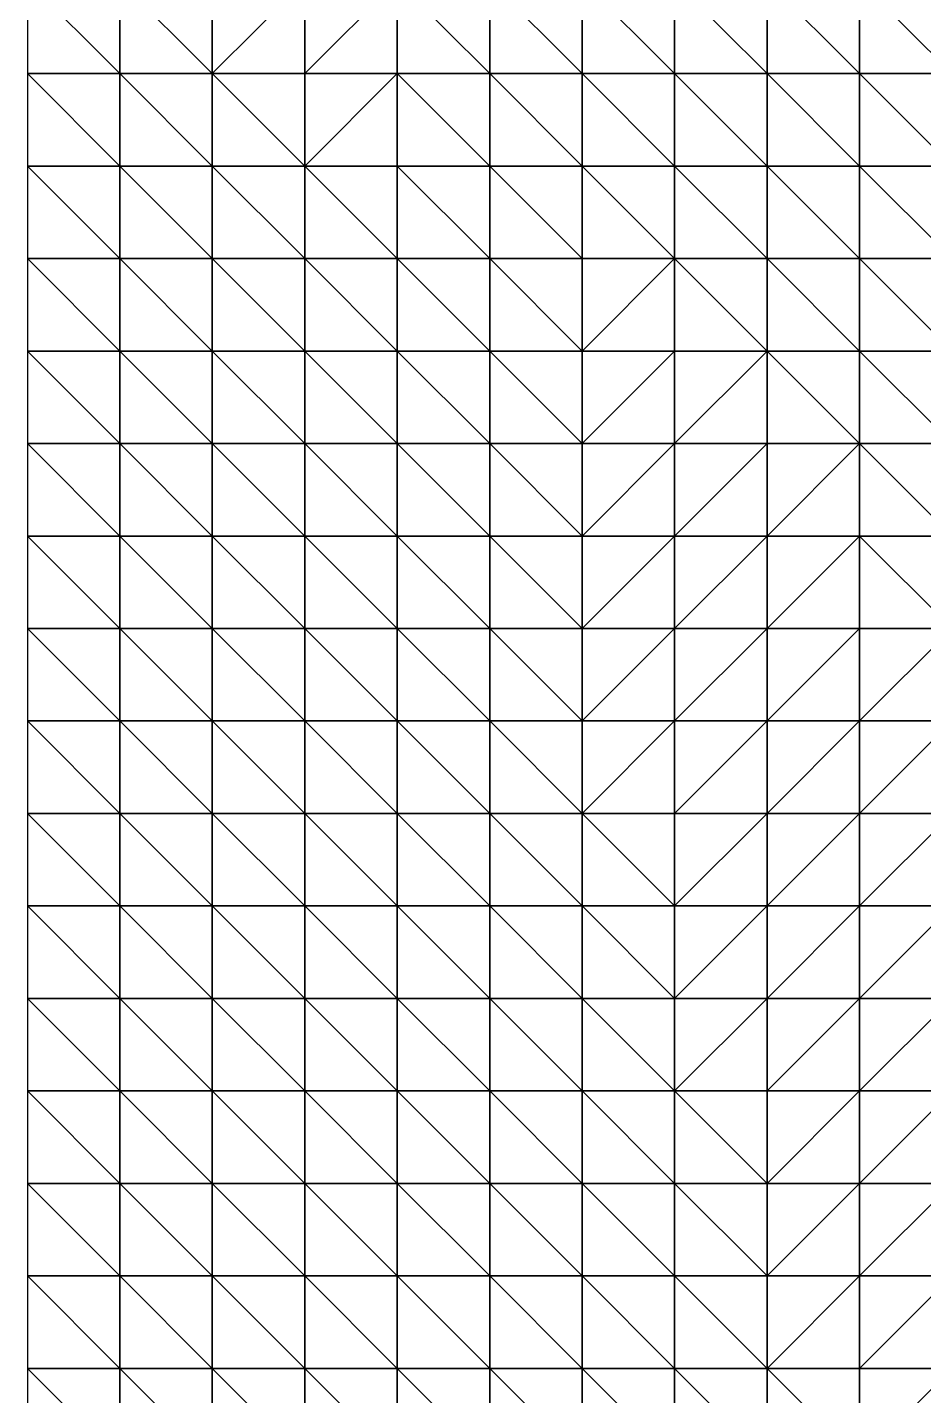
# Model space of a CAD drawing. Header units: metres. Extents: x -315 to 301, y -240 to 232.
# Drawn here: x -315 to -237.5, y -122.4 to -4 of the extents above; entities that cross this region are included whole.
import ezdxf

# ---------------------------------------------------------------- set-up
doc = ezdxf.new("R2010")
doc.units = ezdxf.units.M

msp = doc.modelspace()

# ---------------------------------------------------------------- linework, layer by layer
for points in [[(-315, 0, -370.9863), (-307, -8, -369.104), (-307, 0, -374.751), (-306.9999, 0.0001, -374.7509)], [(-315, 0, -370.9863), (-315, -8, -365.3393), (-307, -8, -369.104), (-306.9999, -7.9999, -369.1039)], [(-307, 0, -374.751), (-299, -8, -374.751), (-299, 0, -381.3393), (-298.9999, 0.0001, -381.3392)], [(-307, 0, -374.751), (-307, -8, -369.104), (-299, -8, -374.751), (-298.9999, -7.9999, -374.7509)], [(-299, -8, -374.751), (-291, -8, -382.751), (-291, 0, -388.8687), (-290.9999, 0.0001, -388.8686)], [(-299, -8, -374.751), (-291, 0, -388.8687), (-299, 0, -381.3393), (-298.9999, 0.0001, -381.3392)], [(-291, -8, -382.751), (-283, -8, -390.751), (-283, 0, -394.5157), (-282.9999, 0.0001, -394.5156)], [(-291, -8, -382.751), (-283, 0, -394.5157), (-291, 0, -388.8687), (-290.9999, 0.0001, -388.8686)], [(-283, 0, -394.5157), (-275, -8, -395.9275), (-275, 0, -397.8098), (-274.9999, 0.0001, -397.8098)], [(-283, 0, -394.5157), (-283, -8, -390.751), (-275, -8, -395.9275), (-274.9999, -7.9999, -395.9274)], [(-275, 0, -397.8098), (-267, -8, -398.751), (-267, 0, -399.2216), (-266.9999, 0.0001, -399.2215)], [(-275, 0, -397.8098), (-275, -8, -395.9275), (-267, -8, -398.751), (-266.9999, -7.9999, -398.7509)], [(-267, 0, -399.2216), (-259, -8, -401.5745), (-259, 0, -401.5745), (-258.9999, 0.0001, -401.5745)], [(-267, 0, -399.2216), (-267, -8, -398.751), (-259, -8, -401.5745), (-258.9999, -7.9999, -401.5745)], [(-259, 0, -401.5745), (-251, -8, -403.4569), (-251, 0, -403.9275), (-250.9999, 0.0001, -403.9274)], [(-259, 0, -401.5745), (-259, -8, -401.5745), (-251, -8, -403.4569), (-250.9999, -7.9999, -403.4568)], [(-251, 0, -403.9275), (-243, -8, -404.3981), (-243, 0, -404.8687), (-242.9999, 0.0001, -404.8686)], [(-251, 0, -403.9275), (-251, -8, -403.4569), (-243, -8, -404.3981), (-242.9999, -7.9999, -404.398)], [(-243, 0, -404.8687), (-235, -8, -404.8687), (-235, 0, -405.3393), (-234.9999, 0.0001, -405.3392)], [(-243, 0, -404.8687), (-243, -8, -404.3981), (-235, -8, -404.8687), (-234.9999, -7.9999, -404.8686)], [(-315, -8, -365.3393), (-307, -16, -361.5745), (-307, -8, -369.104), (-306.9999, -7.9999, -369.1039)], [(-315, -8, -365.3393), (-315, -16, -357.8098), (-307, -16, -361.5745), (-306.9999, -15.9999, -361.5745)], [(-307, -8, -369.104), (-299, -16, -367.2216), (-299, -8, -374.751), (-298.9999, -7.9999, -374.7509)], [(-307, -8, -369.104), (-307, -16, -361.5745), (-299, -16, -367.2216), (-298.9999, -15.9999, -367.2215)], [(-291, -16, -374.751), (-291, -8, -382.751), (-299, -8, -374.751), (-298.9999, -7.9999, -374.7509)], [(-291, -16, -374.751), (-299, -8, -374.751), (-299, -16, -367.2216), (-298.9999, -15.9999, -367.2215)], [(-291, -16, -374.751), (-283, -16, -383.6922), (-283, -8, -390.751), (-282.9999, -7.9999, -390.7509)], [(-291, -16, -374.751), (-283, -8, -390.751), (-291, -8, -382.751), (-290.9999, -7.9999, -382.7509)], [(-283, -8, -390.751), (-275, -16, -391.2216), (-275, -8, -395.9275), (-274.9999, -7.9999, -395.9274)], [(-283, -8, -390.751), (-283, -16, -383.6922), (-275, -16, -391.2216), (-274.9999, -15.9999, -391.2215)], [(-275, -8, -395.9275), (-267, -16, -396.3981), (-267, -8, -398.751), (-266.9999, -7.9999, -398.7509)], [(-275, -8, -395.9275), (-275, -16, -391.2216), (-267, -16, -396.3981), (-266.9999, -15.9999, -396.398)], [(-267, -8, -398.751), (-259, -16, -400.6334), (-259, -8, -401.5745), (-258.9999, -7.9999, -401.5745)], [(-267, -8, -398.751), (-267, -16, -396.3981), (-259, -16, -400.6334), (-258.9999, -15.9999, -400.6333)], [(-259, -8, -401.5745), (-251, -16, -403.4569), (-251, -8, -403.4569), (-250.9999, -7.9999, -403.4568)], [(-259, -8, -401.5745), (-259, -16, -400.6334), (-251, -16, -403.4569), (-250.9999, -15.9999, -403.4568)], [(-251, -8, -403.4569), (-243, -16, -404.3981), (-243, -8, -404.3981), (-242.9999, -7.9999, -404.398)], [(-251, -8, -403.4569), (-251, -16, -403.4569), (-243, -16, -404.3981), (-242.9999, -15.9999, -404.398)], [(-243, -8, -404.3981), (-235, -16, -404.8687), (-235, -8, -404.8687), (-234.9999, -7.9999, -404.8686)], [(-243, -8, -404.3981), (-243, -16, -404.3981), (-235, -16, -404.8687), (-234.9999, -15.9999, -404.8686)], [(-315, -16, -357.8098), (-307, -24, -354.5157), (-307, -16, -361.5745), (-306.9999, -15.9999, -361.5745)], [(-315, -16, -357.8098), (-315, -24, -351.6922), (-307, -24, -354.5157), (-306.9999, -23.9999, -354.5156)], [(-299, -24, -359.2216), (-299, -16, -367.2216), (-307, -16, -361.5745), (-306.9999, -15.9999, -361.5745)], [(-299, -24, -359.2216), (-307, -16, -361.5745), (-307, -24, -354.5157), (-306.9999, -23.9999, -354.5156)], [(-291, -24, -366.2804), (-291, -16, -374.751), (-299, -16, -367.2216), (-298.9999, -15.9999, -367.2215)], [(-291, -24, -366.2804), (-299, -16, -367.2216), (-299, -24, -359.2216), (-298.9999, -23.9999, -359.2215)], [(-283, -24, -374.2804), (-283, -16, -383.6922), (-291, -16, -374.751), (-290.9999, -15.9999, -374.7509)], [(-283, -24, -374.2804), (-291, -16, -374.751), (-291, -24, -366.2804), (-290.9999, -23.9999, -366.2803)], [(-275, -24, -382.2804), (-275, -16, -391.2216), (-283, -16, -383.6922), (-282.9999, -15.9999, -383.6921)], [(-275, -24, -382.2804), (-283, -16, -383.6922), (-283, -24, -374.2804), (-282.9999, -23.9999, -374.2803)], [(-267, -24, -390.2804), (-267, -16, -396.3981), (-275, -16, -391.2216), (-274.9999, -15.9999, -391.2215)], [(-267, -24, -390.2804), (-275, -16, -391.2216), (-275, -24, -382.2804), (-274.9999, -23.9999, -382.2803)], [(-267, -16, -396.3981), (-259, -24, -397.8098), (-259, -16, -400.6334), (-258.9999, -15.9999, -400.6333)], [(-267, -16, -396.3981), (-267, -24, -390.2804), (-259, -24, -397.8098), (-258.9999, -23.9999, -397.8098)], [(-259, -16, -400.6334), (-251, -24, -402.0451), (-251, -16, -403.4569), (-250.9999, -15.9999, -403.4568)], [(-259, -16, -400.6334), (-259, -24, -397.8098), (-251, -24, -402.0451), (-250.9999, -23.9999, -402.045)], [(-251, -16, -403.4569), (-243, -24, -404.3981), (-243, -16, -404.3981), (-242.9999, -15.9999, -404.398)], [(-251, -16, -403.4569), (-251, -24, -402.0451), (-243, -24, -404.3981), (-242.9999, -23.9999, -404.398)], [(-243, -16, -404.3981), (-235, -24, -404.8687), (-235, -16, -404.8687), (-234.9999, -15.9999, -404.8686)], [(-243, -16, -404.3981), (-243, -24, -404.3981), (-235, -24, -404.8687), (-234.9999, -23.9999, -404.8686)], [(-315, -24, -351.6922), (-307, -32, -349.8098), (-307, -24, -354.5157), (-306.9999, -23.9999, -354.5156)], [(-315, -24, -351.6922), (-315, -32, -347.9275), (-307, -32, -349.8098), (-306.9999, -31.9999, -349.8098)], [(-307, -24, -354.5157), (-299, -32, -353.5745), (-299, -24, -359.2216), (-298.9999, -23.9999, -359.2215)], [(-307, -24, -354.5157), (-307, -32, -349.8098), (-299, -32, -353.5745), (-298.9999, -31.9999, -353.5745)], [(-299, -24, -359.2216), (-291, -32, -358.751), (-291, -24, -366.2804), (-290.9999, -23.9999, -366.2803)], [(-299, -24, -359.2216), (-299, -32, -353.5745), (-291, -32, -358.751), (-290.9999, -31.9999, -358.7509)], [(-283, -32, -365.3393), (-283, -24, -374.2804), (-291, -24, -366.2804), (-290.9999, -23.9999, -366.2803)], [(-283, -32, -365.3393), (-291, -24, -366.2804), (-291, -32, -358.751), (-290.9999, -31.9999, -358.7509)], [(-275, -32, -372.3981), (-275, -24, -382.2804), (-283, -24, -374.2804), (-282.9999, -23.9999, -374.2803)], [(-275, -32, -372.3981), (-283, -24, -374.2804), (-283, -32, -365.3393), (-282.9999, -31.9999, -365.3392)], [(-267, -32, -381.3393), (-267, -24, -390.2804), (-275, -24, -382.2804), (-274.9999, -23.9999, -382.2803)], [(-267, -32, -381.3393), (-275, -24, -382.2804), (-275, -32, -372.3981), (-274.9999, -31.9999, -372.398)], [(-267, -32, -381.3393), (-259, -32, -391.6922), (-259, -24, -397.8098), (-258.9999, -23.9999, -397.8098)], [(-267, -32, -381.3393), (-259, -24, -397.8098), (-267, -24, -390.2804), (-266.9999, -23.9999, -390.2803)], [(-259, -24, -397.8098), (-251, -32, -399.2216), (-251, -24, -402.0451), (-250.9999, -23.9999, -402.045)], [(-259, -24, -397.8098), (-259, -32, -391.6922), (-251, -32, -399.2216), (-250.9999, -31.9999, -399.2215)], [(-251, -24, -402.0451), (-243, -32, -402.9863), (-243, -24, -404.3981), (-242.9999, -23.9999, -404.398)], [(-251, -24, -402.0451), (-251, -32, -399.2216), (-243, -32, -402.9863), (-242.9999, -31.9999, -402.9862)], [(-243, -24, -404.3981), (-235, -32, -404.3981), (-235, -24, -404.8687), (-234.9999, -23.9999, -404.8686)], [(-243, -24, -404.3981), (-243, -32, -402.9863), (-235, -32, -404.3981), (-234.9999, -31.9999, -404.398)], [(-315, -32, -347.9275), (-307, -40, -346.5157), (-307, -32, -349.8098), (-306.9999, -31.9999, -349.8098)], [(-315, -32, -347.9275), (-315, -40, -345.104), (-307, -40, -346.5157), (-306.9999, -39.9999, -346.5156)], [(-307, -32, -349.8098), (-299, -40, -348.8687), (-299, -32, -353.5745), (-298.9999, -31.9999, -353.5745)], [(-307, -32, -349.8098), (-307, -40, -346.5157), (-299, -40, -348.8687), (-298.9999, -39.9999, -348.8686)], [(-299, -32, -353.5745), (-291, -40, -353.104), (-291, -32, -358.751), (-290.9999, -31.9999, -358.7509)], [(-299, -32, -353.5745), (-299, -40, -348.8687), (-291, -40, -353.104), (-290.9999, -39.9999, -353.1039)], [(-291, -32, -358.751), (-283, -40, -357.8098), (-283, -32, -365.3393), (-282.9999, -31.9999, -365.3392)], [(-291, -32, -358.751), (-291, -40, -353.104), (-283, -40, -357.8098), (-282.9999, -39.9999, -357.8098)], [(-275, -40, -363.4569), (-275, -32, -372.3981), (-283, -32, -365.3393), (-282.9999, -31.9999, -365.3392)], [(-275, -40, -363.4569), (-283, -32, -365.3393), (-283, -40, -357.8098), (-282.9999, -39.9999, -357.8098)], [(-267, -40, -371.9275), (-267, -32, -381.3393), (-275, -32, -372.3981), (-274.9999, -31.9999, -372.398)], [(-267, -40, -371.9275), (-275, -32, -372.3981), (-275, -40, -363.4569), (-274.9999, -39.9999, -363.4568)], [(-267, -40, -371.9275), (-259, -40, -383.2216), (-259, -32, -391.6922), (-258.9999, -31.9999, -391.6921)], [(-267, -40, -371.9275), (-259, -32, -391.6922), (-267, -32, -381.3393), (-266.9999, -31.9999, -381.3392)], [(-259, -40, -383.2216), (-251, -40, -394.0451), (-251, -32, -399.2216), (-250.9999, -31.9999, -399.2215)], [(-259, -40, -383.2216), (-251, -32, -399.2216), (-259, -32, -391.6922), (-258.9999, -31.9999, -391.6921)], [(-251, -32, -399.2216), (-243, -40, -400.6334), (-243, -32, -402.9863), (-242.9999, -31.9999, -402.9862)], [(-251, -32, -399.2216), (-251, -40, -394.0451), (-243, -40, -400.6334), (-242.9999, -39.9999, -400.6333)], [(-243, -32, -402.9863), (-235, -40, -402.9863), (-235, -32, -404.3981), (-234.9999, -31.9999, -404.398)], [(-243, -32, -402.9863), (-243, -40, -400.6334), (-235, -40, -402.9863), (-234.9999, -39.9999, -402.9862)], [(-315, -40, -345.104), (-307, -48, -344.1628), (-307, -40, -346.5157), (-306.9999, -39.9999, -346.5156)], [(-315, -40, -345.104), (-315, -48, -343.2216), (-307, -48, -344.1628), (-306.9999, -47.9999, -344.1627)], [(-307, -40, -346.5157), (-299, -48, -345.104), (-299, -40, -348.8687), (-298.9999, -39.9999, -348.8686)], [(-307, -40, -346.5157), (-307, -48, -344.1628), (-299, -48, -345.104), (-298.9999, -47.9999, -345.1039)], [(-299, -40, -348.8687), (-291, -48, -347.9275), (-291, -40, -353.104), (-290.9999, -39.9999, -353.1039)], [(-299, -40, -348.8687), (-299, -48, -345.104), (-291, -48, -347.9275), (-290.9999, -47.9999, -347.9274)], [(-291, -40, -353.104), (-283, -48, -351.6922), (-283, -40, -357.8098), (-282.9999, -39.9999, -357.8098)], [(-291, -40, -353.104), (-291, -48, -347.9275), (-283, -48, -351.6922), (-282.9999, -47.9999, -351.6921)], [(-283, -40, -357.8098), (-275, -48, -356.3981), (-275, -40, -363.4569), (-274.9999, -39.9999, -363.4568)], [(-283, -40, -357.8098), (-283, -48, -351.6922), (-275, -48, -356.3981), (-274.9999, -47.9999, -356.398)], [(-267, -48, -363.4569), (-267, -40, -371.9275), (-275, -40, -363.4569), (-274.9999, -39.9999, -363.4568)], [(-267, -48, -363.4569), (-275, -40, -363.4569), (-275, -48, -356.3981), (-274.9999, -47.9999, -356.398)], [(-267, -48, -363.4569), (-259, -48, -374.2804), (-259, -40, -383.2216), (-258.9999, -39.9999, -383.2215)], [(-267, -48, -363.4569), (-259, -40, -383.2216), (-267, -40, -371.9275), (-266.9999, -39.9999, -371.9274)], [(-259, -48, -374.2804), (-251, -48, -386.9863), (-251, -40, -394.0451), (-250.9999, -39.9999, -394.045)], [(-259, -48, -374.2804), (-251, -40, -394.0451), (-259, -40, -383.2216), (-258.9999, -39.9999, -383.2215)], [(-251, -48, -386.9863), (-243, -48, -396.3981), (-243, -40, -400.6334), (-242.9999, -39.9999, -400.6333)], [(-251, -48, -386.9863), (-243, -40, -400.6334), (-251, -40, -394.0451), (-250.9999, -39.9999, -394.045)], [(-243, -40, -400.6334), (-235, -48, -401.5745), (-235, -40, -402.9863), (-234.9999, -39.9999, -402.9862)], [(-243, -40, -400.6334), (-243, -48, -396.3981), (-235, -48, -401.5745), (-234.9999, -47.9999, -401.5745)], [(-315, -48, -343.2216), (-307, -56, -340.8687), (-307, -48, -344.1628), (-306.9999, -47.9999, -344.1627)], [(-315, -48, -343.2216), (-315, -56, -339.4569), (-307, -56, -340.8687), (-306.9999, -55.9999, -340.8686)], [(-307, -48, -344.1628), (-299, -56, -341.8098), (-299, -48, -345.104), (-298.9999, -47.9999, -345.1039)], [(-307, -48, -344.1628), (-307, -56, -340.8687), (-299, -56, -341.8098), (-298.9999, -55.9999, -341.8098)], [(-299, -48, -345.104), (-291, -56, -344.1628), (-291, -48, -347.9275), (-290.9999, -47.9999, -347.9274)], [(-299, -48, -345.104), (-299, -56, -341.8098), (-291, -56, -344.1628), (-290.9999, -55.9999, -344.1627)], [(-291, -48, -347.9275), (-283, -56, -347.4569), (-283, -48, -351.6922), (-282.9999, -47.9999, -351.6921)], [(-291, -48, -347.9275), (-291, -56, -344.1628), (-283, -56, -347.4569), (-282.9999, -55.9999, -347.4568)], [(-283, -48, -351.6922), (-275, -56, -351.6922), (-275, -48, -356.3981), (-274.9999, -47.9999, -356.398)], [(-283, -48, -351.6922), (-283, -56, -347.4569), (-275, -56, -351.6922), (-274.9999, -55.9999, -351.6921)], [(-275, -48, -356.3981), (-267, -56, -357.8098), (-267, -48, -363.4569), (-266.9999, -47.9999, -363.4568)], [(-275, -48, -356.3981), (-275, -56, -351.6922), (-267, -56, -357.8098), (-266.9999, -55.9999, -357.8098)], [(-267, -56, -357.8098), (-259, -56, -367.2216), (-259, -48, -374.2804), (-258.9999, -47.9999, -374.2803)], [(-267, -56, -357.8098), (-259, -48, -374.2804), (-267, -48, -363.4569), (-266.9999, -47.9999, -363.4568)], [(-259, -56, -367.2216), (-251, -56, -380.3981), (-251, -48, -386.9863), (-250.9999, -47.9999, -386.9862)], [(-259, -56, -367.2216), (-251, -48, -386.9863), (-259, -48, -374.2804), (-258.9999, -47.9999, -374.2803)], [(-251, -56, -380.3981), (-243, -56, -392.1628), (-243, -48, -396.3981), (-242.9999, -47.9999, -396.398)], [(-251, -56, -380.3981), (-243, -48, -396.3981), (-251, -48, -386.9863), (-250.9999, -47.9999, -386.9862)], [(-243, -48, -396.3981), (-235, -56, -399.2216), (-235, -48, -401.5745), (-234.9999, -47.9999, -401.5745)], [(-243, -48, -396.3981), (-243, -56, -392.1628), (-235, -56, -399.2216), (-234.9999, -55.9999, -399.2215)], [(-315, -56, -339.4569), (-307, -64, -336.1628), (-307, -56, -340.8687), (-306.9999, -55.9999, -340.8686)], [(-315, -56, -339.4569), (-315, -64, -334.2805), (-307, -64, -336.1628), (-306.9999, -63.9999, -336.1627)], [(-307, -56, -340.8687), (-299, -64, -338.0451), (-299, -56, -341.8098), (-298.9999, -55.9999, -341.8098)], [(-307, -56, -340.8687), (-307, -64, -336.1628), (-299, -64, -338.0451), (-298.9999, -63.9999, -338.045)], [(-299, -56, -341.8098), (-291, -64, -340.8687), (-291, -56, -344.1628), (-290.9999, -55.9999, -344.1627)], [(-299, -56, -341.8098), (-299, -64, -338.0451), (-291, -64, -340.8687), (-290.9999, -63.9999, -340.8686)], [(-291, -56, -344.1628), (-283, -64, -344.1628), (-283, -56, -347.4569), (-282.9999, -55.9999, -347.4568)], [(-291, -56, -344.1628), (-291, -64, -340.8687), (-283, -64, -344.1628), (-282.9999, -63.9999, -344.1627)], [(-283, -56, -347.4569), (-275, -64, -348.8687), (-275, -56, -351.6922), (-274.9999, -55.9999, -351.6921)], [(-283, -56, -347.4569), (-283, -64, -344.1628), (-275, -64, -348.8687), (-274.9999, -63.9999, -348.8686)], [(-275, -56, -351.6922), (-267, -64, -354.0451), (-267, -56, -357.8098), (-266.9999, -55.9999, -357.8098)], [(-275, -56, -351.6922), (-275, -64, -348.8687), (-267, -64, -354.0451), (-266.9999, -63.9999, -354.045)], [(-267, -64, -354.0451), (-259, -64, -362.5158), (-259, -56, -367.2216), (-258.9999, -55.9999, -367.2215)], [(-267, -64, -354.0451), (-259, -56, -367.2216), (-267, -56, -357.8098), (-266.9999, -55.9999, -357.8098)], [(-259, -64, -362.5158), (-251, -64, -375.2216), (-251, -56, -380.3981), (-250.9999, -55.9999, -380.398)], [(-259, -64, -362.5158), (-251, -56, -380.3981), (-259, -56, -367.2216), (-258.9999, -55.9999, -367.2215)], [(-251, -64, -375.2216), (-243, -64, -387.9275), (-243, -56, -392.1628), (-242.9999, -55.9999, -392.1627)], [(-251, -64, -375.2216), (-243, -56, -392.1628), (-251, -56, -380.3981), (-250.9999, -55.9999, -380.398)], [(-243, -64, -387.9275), (-235, -64, -396.3981), (-235, -56, -399.2216), (-234.9999, -55.9999, -399.2215)], [(-243, -64, -387.9275), (-235, -56, -399.2216), (-243, -56, -392.1628), (-242.9999, -55.9999, -392.1627)], [(-315, -64, -334.2805), (-307, -72, -331.4569), (-307, -64, -336.1628), (-306.9999, -63.9999, -336.1627)], [(-315, -64, -334.2805), (-315, -72, -330.5158), (-307, -72, -331.4569), (-306.9999, -71.9999, -331.4568)], [(-307, -64, -336.1628), (-299, -72, -333.8098), (-299, -64, -338.0451), (-298.9999, -63.9999, -338.045)], [(-307, -64, -336.1628), (-307, -72, -331.4569), (-299, -72, -333.8098), (-298.9999, -71.9999, -333.8098)], [(-299, -64, -338.0451), (-291, -72, -337.1039), (-291, -64, -340.8687), (-290.9999, -63.9999, -340.8686)], [(-299, -64, -338.0451), (-299, -72, -333.8098), (-291, -72, -337.1039), (-290.9999, -71.9999, -337.1039)], [(-291, -64, -340.8687), (-283, -72, -341.3393), (-283, -64, -344.1628), (-282.9999, -63.9999, -344.1627)], [(-291, -64, -340.8687), (-291, -72, -337.1039), (-283, -72, -341.3393), (-282.9999, -71.9999, -341.3392)], [(-283, -64, -344.1628), (-275, -72, -346.0451), (-275, -64, -348.8687), (-274.9999, -63.9999, -348.8686)], [(-283, -64, -344.1628), (-283, -72, -341.3393), (-275, -72, -346.0451), (-274.9999, -71.9999, -346.045)], [(-275, -64, -348.8687), (-267, -72, -350.751), (-267, -64, -354.0451), (-266.9999, -63.9999, -354.045)], [(-275, -64, -348.8687), (-275, -72, -346.0451), (-267, -72, -350.751), (-266.9999, -71.9999, -350.7509)], [(-267, -72, -350.751), (-259, -72, -357.8098), (-259, -64, -362.5158), (-258.9999, -63.9999, -362.5157)], [(-267, -72, -350.751), (-259, -64, -362.5158), (-267, -64, -354.0451), (-266.9999, -63.9999, -354.045)], [(-259, -72, -357.8098), (-251, -72, -369.104), (-251, -64, -375.2216), (-250.9999, -63.9999, -375.2215)], [(-259, -72, -357.8098), (-251, -64, -375.2216), (-259, -64, -362.5158), (-258.9999, -63.9999, -362.5157)], [(-251, -72, -369.104), (-243, -72, -382.751), (-243, -64, -387.9275), (-242.9999, -63.9999, -387.9274)], [(-251, -72, -369.104), (-243, -64, -387.9275), (-251, -64, -375.2216), (-250.9999, -63.9999, -375.2215)], [(-243, -72, -382.751), (-235, -72, -393.104), (-235, -64, -396.3981), (-234.9999, -63.9999, -396.398)], [(-243, -72, -382.751), (-235, -64, -396.3981), (-243, -64, -387.9275), (-242.9999, -63.9999, -387.9274)], [(-315, -72, -330.5158), (-307, -80, -328.6334), (-307, -72, -331.4569), (-306.9999, -71.9999, -331.4568)], [(-315, -72, -330.5158), (-315, -80, -328.1628), (-307, -80, -328.6334), (-306.9999, -79.9999, -328.6333)], [(-307, -72, -331.4569), (-299, -80, -330.5158), (-299, -72, -333.8098), (-298.9999, -71.9999, -333.8098)], [(-307, -72, -331.4569), (-307, -80, -328.6334), (-299, -80, -330.5158), (-298.9999, -79.9999, -330.5157)], [(-299, -72, -333.8098), (-291, -80, -333.3393), (-291, -72, -337.1039), (-290.9999, -71.9999, -337.1039)], [(-299, -72, -333.8098), (-299, -80, -330.5158), (-291, -80, -333.3393), (-290.9999, -79.9999, -333.3392)], [(-291, -72, -337.1039), (-283, -80, -337.1039), (-283, -72, -341.3393), (-282.9999, -71.9999, -341.3392)], [(-291, -72, -337.1039), (-291, -80, -333.3393), (-283, -80, -337.1039), (-282.9999, -79.9999, -337.1039)], [(-283, -72, -341.3393), (-275, -80, -341.8098), (-275, -72, -346.0451), (-274.9999, -71.9999, -346.045)], [(-283, -72, -341.3393), (-283, -80, -337.1039), (-275, -80, -341.8098), (-274.9999, -79.9999, -341.8098)], [(-275, -72, -346.0451), (-267, -80, -346.5157), (-267, -72, -350.751), (-266.9999, -71.9999, -350.7509)], [(-275, -72, -346.0451), (-275, -80, -341.8098), (-267, -80, -346.5157), (-266.9999, -79.9999, -346.5156)], [(-267, -72, -350.751), (-259, -80, -352.1628), (-259, -72, -357.8098), (-258.9999, -71.9999, -357.8098)], [(-267, -72, -350.751), (-267, -80, -346.5157), (-259, -80, -352.1628), (-258.9999, -79.9999, -352.1627)], [(-259, -80, -352.1628), (-251, -80, -361.5745), (-251, -72, -369.104), (-250.9999, -71.9999, -369.1039)], [(-259, -80, -352.1628), (-251, -72, -369.104), (-259, -72, -357.8098), (-258.9999, -71.9999, -357.8098)], [(-251, -80, -361.5745), (-243, -80, -374.751), (-243, -72, -382.751), (-242.9999, -71.9999, -382.7509)], [(-251, -80, -361.5745), (-243, -72, -382.751), (-251, -72, -369.104), (-250.9999, -71.9999, -369.1039)], [(-243, -80, -374.751), (-235, -80, -388.3981), (-235, -72, -393.104), (-234.9999, -71.9999, -393.1039)], [(-243, -80, -374.751), (-235, -72, -393.104), (-243, -72, -382.751), (-242.9999, -71.9999, -382.7509)], [(-315, -80, -328.1628), (-307, -88, -327.2216), (-307, -80, -328.6334), (-306.9999, -79.9999, -328.6333)], [(-315, -80, -328.1628), (-315, -88, -326.751), (-307, -88, -327.2216), (-306.9999, -87.9999, -327.2215)], [(-307, -80, -328.6334), (-299, -88, -328.1628), (-299, -80, -330.5158), (-298.9999, -79.9999, -330.5157)], [(-307, -80, -328.6334), (-307, -88, -327.2216), (-299, -88, -328.1628), (-298.9999, -87.9999, -328.1627)], [(-299, -80, -330.5158), (-291, -88, -330.0451), (-291, -80, -333.3393), (-290.9999, -79.9999, -333.3392)], [(-299, -80, -330.5158), (-299, -88, -328.1628), (-291, -88, -330.0451), (-290.9999, -87.9999, -330.045)], [(-291, -80, -333.3393), (-283, -88, -333.3393), (-283, -80, -337.1039), (-282.9999, -79.9999, -337.1039)], [(-291, -80, -333.3393), (-291, -88, -330.0451), (-283, -88, -333.3393), (-282.9999, -87.9999, -333.3392)], [(-283, -80, -337.1039), (-275, -88, -337.1039), (-275, -80, -341.8098), (-274.9999, -79.9999, -341.8098)], [(-283, -80, -337.1039), (-283, -88, -333.3393), (-275, -88, -337.1039), (-274.9999, -87.9999, -337.1039)], [(-275, -80, -341.8098), (-267, -88, -340.8687), (-267, -80, -346.5157), (-266.9999, -79.9999, -346.5156)], [(-275, -80, -341.8098), (-275, -88, -337.1039), (-267, -88, -340.8687), (-266.9999, -87.9999, -340.8686)], [(-267, -80, -346.5157), (-259, -88, -345.5745), (-259, -80, -352.1628), (-258.9999, -79.9999, -352.1627)], [(-267, -80, -346.5157), (-267, -88, -340.8687), (-259, -88, -345.5745), (-258.9999, -87.9999, -345.5745)], [(-259, -88, -345.5745), (-251, -88, -353.5745), (-251, -80, -361.5745), (-250.9999, -79.9999, -361.5745)], [(-259, -88, -345.5745), (-251, -80, -361.5745), (-259, -80, -352.1628), (-258.9999, -79.9999, -352.1627)], [(-251, -88, -353.5745), (-243, -88, -366.2804), (-243, -80, -374.751), (-242.9999, -79.9999, -374.7509)], [(-251, -88, -353.5745), (-243, -80, -374.751), (-251, -80, -361.5745), (-250.9999, -79.9999, -361.5745)], [(-243, -88, -366.2804), (-235, -88, -381.8098), (-235, -80, -388.3981), (-234.9999, -79.9999, -388.398)], [(-243, -88, -366.2804), (-235, -80, -388.3981), (-243, -80, -374.751), (-242.9999, -79.9999, -374.7509)], [(-315, -88, -326.751), (-307, -96, -326.2804), (-307, -88, -327.2216), (-306.9999, -87.9999, -327.2215)], [(-315, -88, -326.751), (-315, -96, -325.8098), (-307, -96, -326.2804), (-306.9999, -95.9999, -326.2803)], [(-307, -88, -327.2216), (-299, -96, -326.751), (-299, -88, -328.1628), (-298.9999, -87.9999, -328.1627)], [(-307, -88, -327.2216), (-307, -96, -326.2804), (-299, -96, -326.751), (-298.9999, -95.9999, -326.7509)], [(-299, -88, -328.1628), (-291, -96, -328.1628), (-291, -88, -330.0451), (-290.9999, -87.9999, -330.045)], [(-299, -88, -328.1628), (-299, -96, -326.751), (-291, -96, -328.1628), (-290.9999, -95.9999, -328.1627)], [(-291, -88, -330.0451), (-283, -96, -330.5158), (-283, -88, -333.3393), (-282.9999, -87.9999, -333.3392)], [(-291, -88, -330.0451), (-291, -96, -328.1628), (-283, -96, -330.5158), (-282.9999, -95.9999, -330.5157)], [(-283, -88, -333.3393), (-275, -96, -332.8687), (-275, -88, -337.1039), (-274.9999, -87.9999, -337.1039)], [(-283, -88, -333.3393), (-283, -96, -330.5158), (-275, -96, -332.8687), (-274.9999, -95.9999, -332.8686)], [(-275, -88, -337.1039), (-267, -96, -335.6922), (-267, -88, -340.8687), (-266.9999, -87.9999, -340.8686)], [(-275, -88, -337.1039), (-275, -96, -332.8687), (-267, -96, -335.6922), (-266.9999, -95.9999, -335.6921)], [(-267, -88, -340.8687), (-259, -96, -339.9275), (-259, -88, -345.5745), (-258.9999, -87.9999, -345.5745)], [(-267, -88, -340.8687), (-267, -96, -335.6922), (-259, -96, -339.9275), (-258.9999, -95.9999, -339.9274)], [(-259, -96, -339.9275), (-251, -96, -346.5157), (-251, -88, -353.5745), (-250.9999, -87.9999, -353.5745)], [(-259, -96, -339.9275), (-251, -88, -353.5745), (-259, -88, -345.5745), (-258.9999, -87.9999, -345.5745)], [(-251, -96, -346.5157), (-243, -96, -357.8098), (-243, -88, -366.2804), (-242.9999, -87.9999, -366.2803)], [(-251, -96, -346.5157), (-243, -88, -366.2804), (-251, -88, -353.5745), (-250.9999, -87.9999, -353.5745)], [(-243, -96, -357.8098), (-235, -96, -373.3393), (-235, -88, -381.8098), (-234.9999, -87.9999, -381.8098)], [(-243, -96, -357.8098), (-235, -88, -381.8098), (-243, -88, -366.2804), (-242.9999, -87.9999, -366.2803)], [(-315, -96, -325.8098), (-307, -104, -324.8687), (-307, -96, -326.2804), (-306.9999, -95.9999, -326.2803)], [(-315, -96, -325.8098), (-315, -104, -324.3981), (-307, -104, -324.8687), (-306.9999, -103.9999, -324.8686)], [(-307, -96, -326.2804), (-299, -104, -325.3393), (-299, -96, -326.751), (-298.9999, -95.9999, -326.7509)], [(-307, -96, -326.2804), (-307, -104, -324.8687), (-299, -104, -325.3393), (-298.9999, -103.9999, -325.3392)], [(-299, -96, -326.751), (-291, -104, -326.751), (-291, -96, -328.1628), (-290.9999, -95.9999, -328.1627)], [(-299, -96, -326.751), (-299, -104, -325.3393), (-291, -104, -326.751), (-290.9999, -103.9999, -326.7509)], [(-291, -96, -328.1628), (-283, -104, -328.6334), (-283, -96, -330.5158), (-282.9999, -95.9999, -330.5157)], [(-291, -96, -328.1628), (-291, -104, -326.751), (-283, -104, -328.6334), (-282.9999, -103.9999, -328.6333)], [(-283, -96, -330.5158), (-275, -104, -330.0451), (-275, -96, -332.8687), (-274.9999, -95.9999, -332.8686)], [(-283, -96, -330.5158), (-283, -104, -328.6334), (-275, -104, -330.0451), (-274.9999, -103.9999, -330.045)], [(-275, -96, -332.8687), (-267, -104, -331.9275), (-267, -96, -335.6922), (-266.9999, -95.9999, -335.6921)], [(-275, -96, -332.8687), (-275, -104, -330.0451), (-267, -104, -331.9275), (-266.9999, -103.9999, -331.9274)], [(-267, -96, -335.6922), (-259, -104, -335.2216), (-259, -96, -339.9275), (-258.9999, -95.9999, -339.9274)], [(-267, -96, -335.6922), (-267, -104, -331.9275), (-259, -104, -335.2216), (-258.9999, -103.9999, -335.2215)], [(-259, -96, -339.9275), (-251, -104, -340.8687), (-251, -96, -346.5157), (-250.9999, -95.9999, -346.5156)], [(-259, -96, -339.9275), (-259, -104, -335.2216), (-251, -104, -340.8687), (-250.9999, -103.9999, -340.8686)], [(-251, -104, -340.8687), (-243, -104, -350.751), (-243, -96, -357.8098), (-242.9999, -95.9999, -357.8098)], [(-251, -104, -340.8687), (-243, -96, -357.8098), (-251, -96, -346.5157), (-250.9999, -95.9999, -346.5156)], [(-243, -104, -350.751), (-235, -104, -365.8098), (-235, -96, -373.3393), (-234.9999, -95.9999, -373.3392)], [(-243, -104, -350.751), (-235, -96, -373.3393), (-243, -96, -357.8098), (-242.9999, -95.9999, -357.8098)], [(-315, -104, -324.3981), (-307, -112, -322.9863), (-307, -104, -324.8687), (-306.9999, -103.9999, -324.8686)], [(-315, -104, -324.3981), (-315, -112, -322.5158), (-307, -112, -322.9863), (-306.9999, -111.9999, -322.9862)], [(-307, -104, -324.8687), (-299, -112, -323.9275), (-299, -104, -325.3393), (-298.9999, -103.9999, -325.3392)], [(-307, -104, -324.8687), (-307, -112, -322.9863), (-299, -112, -323.9275), (-298.9999, -111.9999, -323.9274)], [(-299, -104, -325.3393), (-291, -112, -325.3393), (-291, -104, -326.751), (-290.9999, -103.9999, -326.7509)], [(-299, -104, -325.3393), (-299, -112, -323.9275), (-291, -112, -325.3393), (-290.9999, -111.9999, -325.3392)], [(-291, -104, -326.751), (-283, -112, -326.751), (-283, -104, -328.6334), (-282.9999, -103.9999, -328.6333)], [(-291, -104, -326.751), (-291, -112, -325.3393), (-283, -112, -326.751), (-282.9999, -111.9999, -326.7509)], [(-283, -104, -328.6334), (-275, -112, -328.1628), (-275, -104, -330.0451), (-274.9999, -103.9999, -330.045)], [(-283, -104, -328.6334), (-283, -112, -326.751), (-275, -112, -328.1628), (-274.9999, -111.9999, -328.1627)], [(-275, -104, -330.0451), (-267, -112, -329.5745), (-267, -104, -331.9275), (-266.9999, -103.9999, -331.9274)], [(-275, -104, -330.0451), (-275, -112, -328.1628), (-267, -112, -329.5745), (-266.9999, -111.9999, -329.5745)], [(-267, -104, -331.9275), (-259, -112, -331.9275), (-259, -104, -335.2216), (-258.9999, -103.9999, -335.2215)], [(-267, -104, -331.9275), (-267, -112, -329.5745), (-259, -112, -331.9275), (-258.9999, -111.9999, -331.9274)], [(-259, -104, -335.2216), (-251, -112, -335.6922), (-251, -104, -340.8687), (-250.9999, -103.9999, -340.8686)], [(-259, -104, -335.2216), (-259, -112, -331.9275), (-251, -112, -335.6922), (-250.9999, -111.9999, -335.6921)], [(-251, -112, -335.6922), (-243, -112, -343.6922), (-243, -104, -350.751), (-242.9999, -103.9999, -350.7509)], [(-251, -112, -335.6922), (-243, -104, -350.751), (-251, -104, -340.8687), (-250.9999, -103.9999, -340.8686)], [(-243, -112, -343.6922), (-235, -112, -357.3393), (-235, -104, -365.8098), (-234.9999, -103.9999, -365.8098)], [(-243, -112, -343.6922), (-235, -104, -365.8098), (-243, -104, -350.751), (-242.9999, -103.9999, -350.7509)], [(-315, -112, -322.5158), (-307, -120, -321.5745), (-307, -112, -322.9863), (-306.9999, -111.9999, -322.9862)], [(-315, -112, -322.5158), (-315, -120, -321.1039), (-307, -120, -321.5745), (-306.9999, -119.9999, -321.5745)], [(-307, -112, -322.9863), (-299, -120, -322.5158), (-299, -112, -323.9275), (-298.9999, -111.9999, -323.9274)], [(-307, -112, -322.9863), (-307, -120, -321.5745), (-299, -120, -322.5158), (-298.9999, -119.9999, -322.5157)], [(-299, -112, -323.9275), (-291, -120, -323.4569), (-291, -112, -325.3393), (-290.9999, -111.9999, -325.3392)], [(-299, -112, -323.9275), (-299, -120, -322.5158), (-291, -120, -323.4569), (-290.9999, -119.9999, -323.4568)], [(-291, -112, -325.3393), (-283, -120, -324.3981), (-283, -112, -326.751), (-282.9999, -111.9999, -326.7509)], [(-291, -112, -325.3393), (-291, -120, -323.4569), (-283, -120, -324.3981), (-282.9999, -119.9999, -324.398)], [(-283, -112, -326.751), (-275, -120, -325.8098), (-275, -112, -328.1628), (-274.9999, -111.9999, -328.1627)], [(-283, -112, -326.751), (-283, -120, -324.3981), (-275, -120, -325.8098), (-274.9999, -119.9999, -325.8098)], [(-275, -112, -328.1628), (-267, -120, -327.2216), (-267, -112, -329.5745), (-266.9999, -111.9999, -329.5745)], [(-275, -112, -328.1628), (-275, -120, -325.8098), (-267, -120, -327.2216), (-266.9999, -119.9999, -327.2215)], [(-267, -112, -329.5745), (-259, -120, -329.1039), (-259, -112, -331.9275), (-258.9999, -111.9999, -331.9274)], [(-267, -112, -329.5745), (-267, -120, -327.2216), (-259, -120, -329.1039), (-258.9999, -119.9999, -329.1039)], [(-259, -112, -331.9275), (-251, -120, -331.9275), (-251, -112, -335.6922), (-250.9999, -111.9999, -335.6921)], [(-259, -112, -331.9275), (-259, -120, -329.1039), (-251, -120, -331.9275), (-250.9999, -119.9999, -331.9274)], [(-251, -120, -331.9275), (-243, -120, -337.1039), (-243, -112, -343.6922), (-242.9999, -111.9999, -343.6921)], [(-251, -120, -331.9275), (-243, -112, -343.6922), (-251, -112, -335.6922), (-250.9999, -111.9999, -335.6921)], [(-243, -120, -337.1039), (-235, -120, -347.4569), (-235, -112, -357.3393), (-234.9999, -111.9999, -357.3392)], [(-243, -120, -337.1039), (-235, -112, -357.3393), (-243, -112, -343.6922), (-242.9999, -111.9999, -343.6921)], [(-315, -120, -321.1039), (-307, -128, -320.1628), (-307, -120, -321.5745), (-306.9999, -119.9999, -321.5745)], [(-315, -120, -321.1039), (-315, -128, -320.1628), (-307, -128, -320.1628), (-306.9999, -127.9999, -320.1627)], [(-307, -120, -321.5745), (-299, -128, -320.6334), (-299, -120, -322.5158), (-298.9999, -119.9999, -322.5157)], [(-307, -120, -321.5745), (-307, -128, -320.1628), (-299, -128, -320.6334), (-298.9999, -127.9999, -320.6333)], [(-299, -120, -322.5158), (-291, -128, -321.5745), (-291, -120, -323.4569), (-290.9999, -119.9999, -323.4568)], [(-299, -120, -322.5158), (-299, -128, -320.6334), (-291, -128, -321.5745), (-290.9999, -127.9999, -321.5745)], [(-291, -120, -323.4569), (-283, -128, -322.5158), (-283, -120, -324.3981), (-282.9999, -119.9999, -324.398)], [(-291, -120, -323.4569), (-291, -128, -321.5745), (-283, -128, -322.5158), (-282.9999, -127.9999, -322.5157)], [(-283, -120, -324.3981), (-275, -128, -323.9275), (-275, -120, -325.8098), (-274.9999, -119.9999, -325.8098)], [(-283, -120, -324.3981), (-283, -128, -322.5158), (-275, -128, -323.9275), (-274.9999, -127.9999, -323.9274)], [(-275, -120, -325.8098), (-267, -128, -324.8687), (-267, -120, -327.2216), (-266.9999, -119.9999, -327.2215)], [(-275, -120, -325.8098), (-275, -128, -323.9275), (-267, -128, -324.8687), (-266.9999, -127.9999, -324.8686)], [(-267, -120, -327.2216), (-259, -128, -326.2804), (-259, -120, -329.1039), (-258.9999, -119.9999, -329.1039)], [(-267, -120, -327.2216), (-267, -128, -324.8687), (-259, -128, -326.2804), (-258.9999, -127.9999, -326.2803)], [(-259, -120, -329.1039), (-251, -128, -328.6334), (-251, -120, -331.9275), (-250.9999, -119.9999, -331.9274)], [(-259, -120, -329.1039), (-259, -128, -326.2804), (-251, -128, -328.6334), (-250.9999, -127.9999, -328.6333)], [(-251, -120, -331.9275), (-243, -128, -331.4569), (-243, -120, -337.1039), (-242.9999, -119.9999, -337.1039)], [(-251, -120, -331.9275), (-251, -128, -328.6334), (-243, -128, -331.4569), (-242.9999, -127.9999, -331.4568)], [(-243, -128, -331.4569), (-235, -128, -338.0451), (-235, -120, -347.4569), (-234.9999, -119.9999, -347.4568)], [(-243, -128, -331.4569), (-235, -120, -347.4569), (-243, -120, -337.1039), (-242.9999, -119.9999, -337.1039)]]:
    msp.add_3dface(points)

doc.saveas('drawing.dxf')
